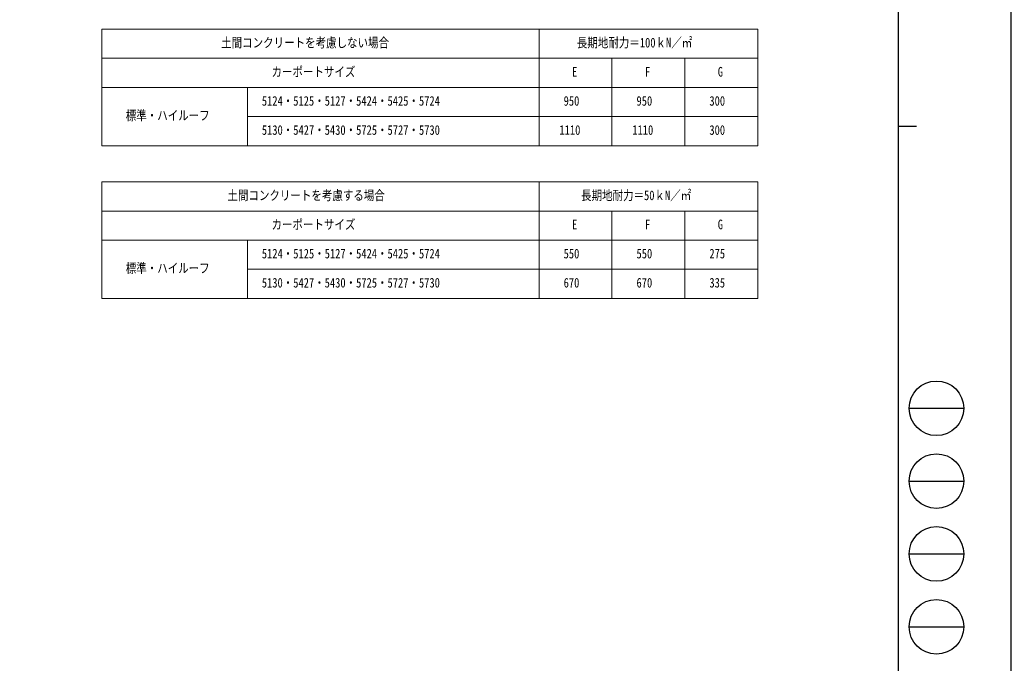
# Model space of a CAD drawing. Units: millimetres, scale not verified. Extents: x -10512 to 10512, y -7425 to 7425.
# Drawn here: x 3711 to 10512, y -3375 to 1042 of the extents above; entities that cross this region are included whole.
import ezdxf
from ezdxf.enums import TextEntityAlignment as Align

# ---------------------------------------------------------------- set-up
doc = ezdxf.new("R2010")
doc.units = ezdxf.units.MM
doc.header["$LTSCALE"] = 30
doc.layers.add('0-1_TABLE1', color=7, linetype='Continuous', lineweight=18)
doc.layers.add('0-7_YKK_ZWAK', color=7, linetype='Continuous')
doc.styles.add('ＭＳ ゴシック', font='')
doc.styles.get('ＭＳ ゴシック').set_extended_font_data('MS Gothic')

msp = doc.modelspace()

# ---------------------------------------------------------------- linework, layer by layer
at = {"layer": '0-1_TABLE1'}
for p, q in [((4273.42, 977.95), (8773.42, 977.95)), ((4273.42, 977.95), (4273.42, 177.95)), ((7273.42, 977.95), (7273.42, 177.95)), ((8773.42, 977.95), (8773.42, 177.95)), ((4273.42, 777.95), (8773.42, 777.95)), ((7773.42, 777.95), (7773.42, 177.95)), ((8273.42, 777.95), (8273.42, 177.95)), ((4273.42, 577.95), (8773.42, 577.95)), ((5273.42, 577.95), (5273.42, 177.95)), ((5273.42, 377.95), (8773.42, 377.95)), ((4273.42, 177.95), (8773.42, 177.95)), ((4273.42, -70.45), (8773.42, -70.45)), ((4273.42, -70.45), (4273.42, -870.45)), ((7273.42, -70.45), (7273.42, -870.45)), ((8773.42, -70.45), (8773.42, -870.45)), ((4273.42, -270.45), (8773.42, -270.45)), ((7773.42, -270.45), (7773.42, -870.45)), ((8273.42, -270.45), (8273.42, -870.45)), ((4273.42, -470.45), (8773.42, -470.45)), ((5273.42, -470.45), (5273.42, -870.45)), ((5273.42, -670.45), (8773.42, -670.45)), ((4273.42, -870.45), (8773.42, -870.45))]:
    msp.add_line(p, q, dxfattribs=at)
at = {"layer": '0-7_YKK_ZWAK'}
for p, q in [((9737.55, 6937.5), (9737.55, -6312.5)), ((9737.55, 312.5), (9862.55, 312.5)), ((9812.55, -1625), (10187.55, -1625)), ((9812.55, -2125), (10187.55, -2125)), ((9812.55, -2625), (10187.55, -2625)), ((9812.55, -3125), (10187.55, -3125))]:
    msp.add_line(p, q, dxfattribs=at)
msp.add_lwpolyline([(-10512.5, -7425), (10512.5, -7425), (10512.5, 7425), (-10512.5, 7425)], close=True, dxfattribs=at)
for centre in [(10000.05, -1625), (10000.05, -2125), (10000.05, -2625), (10000.05, -3125)]:
    msp.add_circle(centre, 187.5, dxfattribs=at)

# ---------------------------------------------------------------- texts
at = {"layer": '0-1_TABLE1', "style": 'ＭＳ ゴシック', "width": 0.8}
for s, p in [('土間コンクリートを考慮しない場合', (5091.82, 832.95)), ('長期地耐力＝100ｋN／㎡', (7532.62, 832.95)), ('カーポートサイズ', (5437.42, 632.95)), ('E', (7499.42, 632.95)), ('F', (7999.42, 632.95)), ('G', (8499.42, 632.95)), ('5124・5125・5127・5424・5425・5724', (5371.02, 432.95)), ('950', (7441.82, 432.95)), ('950', (7941.82, 432.95)), ('300', (8441.82, 432.95)), ('標準・ハイルーフ', (4437.42, 332.95)), ('5130・5427・5430・5725・5727・5730', (5371.02, 232.95)), ('1110', (7413.02, 232.95)), ('1110', (7913.02, 232.95)), ('300', (8441.82, 232.95)), ('土間コンクリートを考慮する場合', (5135.02, -215.45)), ('長期地耐力＝50ｋN／㎡', (7561.42, -215.45)), ('カーポートサイズ', (5437.42, -415.45)), ('E', (7499.42, -415.45)), ('F', (7999.42, -415.45)), ('G', (8499.42, -415.45)), ('5124・5125・5127・5424・5425・5724', (5371.02, -615.45)), ('550', (7441.82, -615.45)), ('550', (7941.82, -615.45)), ('275', (8441.82, -615.45)), ('標準・ハイルーフ', (4437.42, -715.45)), ('5130・5427・5430・5725・5727・5730', (5371.02, -815.45)), ('670', (7441.82, -815.45)), ('670', (7941.82, -815.45)), ('335', (8441.82, -815.45))]:
    msp.add_text(s, height=65.98, dxfattribs=at).set_placement(p, align=Align.BOTTOM_LEFT)

doc.saveas('drawing.dxf')
